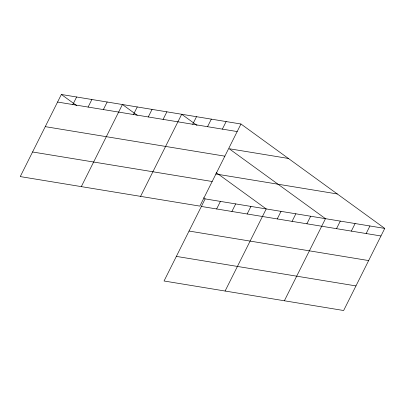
<?xml version="1.0" encoding="UTF-8"?>
<svg xmlns="http://www.w3.org/2000/svg" width="405" height="405" viewBox="0 0 405 405"><rect width="100%" height="100%" fill="white"/><g stroke="black" fill="none" stroke-linecap="round" stroke-linejoin="round"><path stroke-width="0.61" d="M240.96 124.006L61.363 94.486L20.25 176.585L199.847 206.105L240.96 124.006L384.75 228.415L343.637 310.513L164.04 280.994L205.153 198.895L384.75 228.415M72.844 104.556L76.626 96.997M88.108 107.062L91.895 99.503M103.376 109.573L107.158 102.014M81.314 186.619L122.426 104.52L137.219 115.268M133.458 114.519L137.244 106.96M148.276 116.954L152.057 109.396M163.094 119.389L166.875 111.831M140.581 196.359L181.693 114.266L196.997 125.378M192.724 124.259L196.511 116.701M207.542 126.694L211.329 119.136M222.36 129.129L226.142 121.571M216.629 208.965L220.416 201.406M231.898 211.476L235.685 203.917M247.161 213.982L250.948 206.423M225.104 291.033L266.217 208.934L216.219 172.631M277.248 218.928L281.029 211.369M292.066 221.363L295.847 213.805M306.879 223.798L310.665 216.24M284.371 300.773L325.483 218.675L229.144 148.721L288.411 158.461M336.514 228.668L340.301 221.11M351.332 231.103L355.114 223.545M366.15 233.538L369.932 225.98M57.576 102.045L237.178 131.564M45.259 126.643L224.856 156.163M215.713 173.978L337.299 193.96M32.567 151.986L212.169 181.506M201.366 206.454L380.963 235.973M189.049 231.052L368.646 260.572M176.357 256.395L355.954 285.915M61.363 94.486L76.666 105.599M203.619 197.787L205.153 198.895"/></g></svg>
